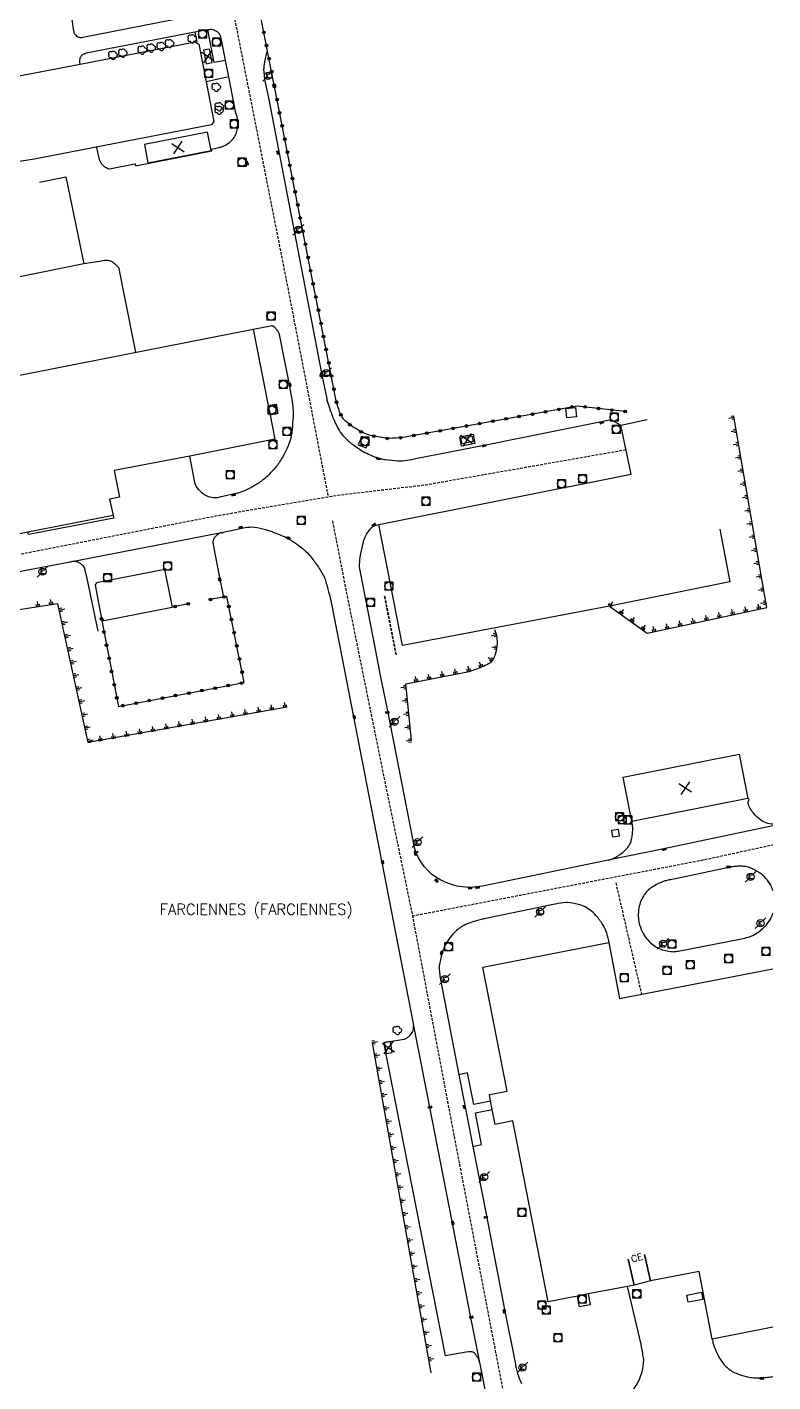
# Model space of a CAD drawing. Header units: millimetres. Extents: x 160999 to 162000, y 126000 to 127000.
# Drawn here: x 161860.9 to 162000, y 126425.9 to 126678.4 of the extents above; entities that cross this region are included whole.
import ezdxf
from ezdxf.enums import TextEntityAlignment as Align

# ---------------------------------------------------------------- set-up
doc = ezdxf.new("R2010")
doc.units = ezdxf.units.MM
doc.linetypes.add('DASHED', pattern=[0.75, 0.5, -0.25])
doc.layers.get('0').update_dxf_attribs({"linetype": 'CONTINUOUS'})
for name, color, linetype in [('W0001', 6, 'DASHED'), ('W0008', 7, 'CONTINUOUS'), ('W0017', 7, 'CONTINUOUS'), ('W0100', 7, 'CONTINUOUS'), ('W0112', 1, 'DASHED'), ('W0211', 2, 'CONTINUOUS'), ('W0300', 7, 'CONTINUOUS'), ('W0322', 7, 'CONTINUOUS'), ('W0400', 7, 'CONTINUOUS'), ('W0420', 7, 'CONTINUOUS'), ('W0471', 7, 'CONTINUOUS'), ('W0980', 7, 'CONTINUOUS'), ('W0984', 7, 'CONTINUOUS'), ('W0991', 7, 'CONTINUOUS')]:
    doc.layers.add(name, color=color, linetype=linetype)
doc.styles.get("Standard").update_dxf_attribs({"font": 'romans.shx', "width": 0.85})

# ---------------------------------------------------------------- blocks, each defined once
blk = doc.blocks.new('T400')
for p, q in [((-0.15, 0.3), (0.15, 0.3)), ((-0.15, -0.25), (-0.15, 0.3)), ((-0.15, 0.15), (0.15, 0.15)), ((-0.15, 0), (0.15, 0)), ((0.15, 0.3), (0.15, -0.25)), ((-0.15, -0.15), (0.15, -0.15)), ((-0.15, -0.25), (-0.15, -0.3)), ((-0.15, -0.3), (0.15, -0.3)), ((0.15, -0.3), (0.15, -0.25))]:
    blk.add_line(p, q)
blk = doc.blocks.new('T471')
for p, q in [((-0.333334, 0.333334), (-0.333334, -0.333334)), ((-0.333334, 0.333334), (0.333334, 0.333334)), ((-0.333334, 0), (0, 0)), ((0.500001, 0.500001), (1.000002, 1.000002)), ((-0.500001, -0.500001), (-1.000002, -1.000002)), ((-0.333334, -0.333334), (0.333334, -0.333334))]:
    blk.add_line(p, q)
blk.add_ellipse((0, 0), major_axis=(0.471405, 0.471405), ratio=1, start_param=5.4977871438, end_param=11.780972451)
blk = doc.blocks.new('T420')
for p, q in [((0.75, 0.75), (-0.75, 0.75)), ((-0.75, 0.75), (-0.75, -0.75)), ((0.75, 0.75), (0.75, -0.75)), ((0.75, -0.75), (-0.75, -0.75))]:
    blk.add_line(p, q)
blk.add_ellipse((0, 0), major_axis=(-0.53, 0.53), ratio=1, start_param=3.926991, end_param=10.210176)
blk = doc.blocks.new('t211o')
at = {"color": 0, "linetype": 'Continuous'}
for p, q in [((-0.29, 0.5), (-0.29, 0)), ((0, 1), (0, 0)), ((0.29, 0.5), (0.29, 0))]:
    blk.add_line(p, q, dxfattribs=at)
blk = doc.blocks.new('t322o')
at = {"color": 0, "linetype": 'Continuous'}
for radius in [0.25, 0.15]:
    blk.add_circle((0, 0), radius, dxfattribs=at)
blk = doc.blocks.new('t991o')
at = {"color": 0, "linetype": 'Continuous'}
for p, q in [((-1, 1), (1, -1)), ((-1, -1), (1, 1))]:
    blk.add_line(p, q, dxfattribs=at)
blk = doc.blocks.new('T300')
for p, q in [((-0.8, 0.51), (-0.86, 0.34)), ((-0.86, 0.34), (-0.86, 0.17)), ((-0.86, 0.17), (-0.74, 0.06)), ((-0.69, 0.63), (-0.8, 0.51)), ((-0.8, -0.06), (-0.74, 0.06)), ((-0.74, 0.06), (-0.69, 0.11)), ((-0.57, 0.69), (-0.69, 0.63)), ((-0.46, 0.69), (-0.57, 0.69)), ((-0.29, 0.63), (-0.46, 0.69)), ((-0.29, 0.63), (-0.17, 0.74)), ((-0.23, 0.57), (-0.29, 0.63)), ((-0.17, 0.74), (-0.06, 0.8)), ((-0.06, 0.8), (0.06, 0.8)), ((0.06, 0.8), (0.23, 0.74)), ((0.23, 0.74), (0.34, 0.63)), ((0.34, 0.63), (0.4, 0.51)), ((0.46, 0.46), (0.34, 0.46)), ((0.4, 0.51), (0.4, 0.46)), ((0.57, 0.4), (0.46, 0.46)), ((0.57, 0.4), (0.69, 0.29)), ((0.69, 0.29), (0.74, 0.17)), ((0.74, 0.06), (0.69, -0.17)), ((0.74, 0.17), (0.74, 0.06)), ((-0.8, -0.17), (-0.8, -0.06)), ((-0.8, -0.23), (-0.8, -0.17)), ((-0.74, -0.34), (-0.8, -0.23)), ((-0.69, -0.4), (-0.74, -0.34)), ((-0.51, -0.46), (-0.69, -0.4)), ((-0.4, -0.46), (-0.51, -0.46)), ((-0.4, -0.46), (-0.34, -0.46)), ((-0.34, -0.46), (-0.34, -0.4)), ((-0.34, -0.51), (-0.34, -0.46)), ((-0.29, -0.63), (-0.34, -0.51)), ((-0.17, -0.74), (-0.29, -0.63)), ((-0.06, -0.8), (-0.17, -0.74)), ((0.06, -0.8), (-0.06, -0.8)), ((0.17, -0.74), (0.06, -0.8)), ((0.23, -0.69), (0.17, -0.74)), ((0.29, -0.46), (0.23, -0.46)), ((0.29, -0.63), (0.23, -0.69)), ((0.46, -0.4), (0.29, -0.46)), ((0.34, -0.51), (0.29, -0.63)), ((0.34, -0.51), (0.34, -0.46)), ((0.57, -0.34), (0.46, -0.4)), ((0.63, -0.29), (0.57, -0.34)), ((0.69, -0.17), (0.63, -0.29))]:
    blk.add_line(p, q)

msp = doc.modelspace()

# ---------------------------------------------------------------- linework, layer by layer
at = {"layer": 'W0001', "flags": 128}
for points in [[(161873.04, 126817.61), (161878.72, 126786.36), (161881.98, 126771.24), (161893.96, 126708.55), (161909.58, 126629.54), (161917.05, 126590.89)], [(161831.81, 126574.81), (161843.81, 126577.09), (161878.21, 126583.84), (161896.35, 126587.37), (161918.56, 126591.15), (161935.25, 126593.12), (161972.61, 126599.67)], [(161917.86, 126586.38), (161920.55, 126572.57), (161927.73, 126537.23), (161932.76, 126512.83), (161940.3, 126472.92), (161949.81, 126423.42), (161953.58, 126404.33), (161956.09, 126390.16), (161957.57, 126381.05), (161958.09, 126374.57), (161957.74, 126369.02), (161956.84, 126362.49), (161954.82, 126355.34), (161951.97, 126347.49), (161948.21, 126341), (161945.36, 126337.39), (161940.57, 126331.69), (161933.9, 126326), (161925.63, 126321.07), (161915.14, 126316.62), (161900.95, 126314.17), (161821.62, 126298.03), (161748.6, 126283.98), (161739.01, 126281.96), (161733.94, 126280.23), (161730.67, 126277.87), (161728.8, 126275.23), (161727.69, 126271.48), (161727.2, 126267.1), (161728.51, 126258.94), (161731.78, 126240.33), (161735.67, 126222.79)], [(161932.77, 126512.76), (161986.92, 126523.18), (162000, 126526.02)], [(161970.69, 126518.93), (161975.49, 126498.14)]]:
    msp.add_lwpolyline(points, dxfattribs=at)
at = {"layer": 'W0008', "flags": 128}
for points in [[(161869.17, 126680.34), (161869.51, 126678.04, 0.010656), (161869.6, 126677.51, 0.062922), (161869.63, 126677.42, 0.055815), (161869.82, 126677.11, 0.043119), (161870.15, 126676.75, 0.136335), (161870.62, 126676.52, 0.104348), (161871.29, 126676.53), (161893.23, 126680.82)], [(161873.87, 126655.96), (161874.22, 126654.23), (161874.28, 126654.01, 0.035894), (161874.33, 126653.88, -0.035894), (161874.38, 126653.74), (161874.74, 126653, 0.057466), (161875.21, 126652.53, 0.057466), (161875.78, 126652.18, 0.021407), (161876.19, 126652.02, 0.137138), (161876.25, 126652.01), (161881, 126652.95), (161881.06, 126652.92), (161881.12, 126652.55), (161895.34, 126655.35), (161895.29, 126655.69), (161896.67, 126656.01), (161896.87, 126656.04, 0.049639), (161897.49, 126656.21, 0.05292), (161898.03, 126656.48, 0.056319), (161899.21, 126657.46, 0.085473), (161899.79, 126658.29, 0.05183), (161900.12, 126659.28, 0.061815), (161900.21, 126660.16, 0.025766), (161900.13, 126661.31, 0.037752), (161899.97, 126662.08, 0.042091), (161899.9, 126662.25, -0.06346), (161899.87, 126662.36), (161898.55, 126669.16), (161897.94, 126672.2), (161897.32, 126675.41), (161897.12, 126676.32, 0.085298), (161896.78, 126677.14, 0.125341), (161896.34, 126677.57, 0.049016), (161895.6, 126677.89, 0.077561), (161895.09, 126677.98, 0.040377), (161895.03, 126677.98, 0.006307), (161894.65, 126677.91), (161892.2, 126677.48), (161871.96, 126673.54), (161871.71, 126673.45, 0.046985), (161871.22, 126673.24, 0.099707), (161871.02, 126673.07, 0.089457), (161870.72, 126672.5, 0.105023), (161870.67, 126671.96, 0.059281), (161870.71, 126671.76, 0.045392), (161870.82, 126671.52)], [(161905.69, 126674.04, 0.006277), (161905.54, 126673.55, 0.015998), (161905.49, 126673.36, 0.01358), (161905.27, 126672.26, 0.009963), (161905.04, 126670.76, 0.047851), (161905.03, 126670.44, 0.012874), (161905.13, 126669.27), (161905.2, 126668.67), (161905.91, 126665.26), (161915.86, 126613.63), (161916.78, 126609.11, 0.003059), (161916.81, 126608.94, 0.012719), (161916.82, 126608.9, 0.012154), (161916.93, 126608.54, 0.003143), (161917.4, 126607.13, 0.023692), (161918.23, 126604.99, 0.028111), (161919.11, 126603.27, 0.056229), (161920.04, 126602.04, 0.042173), (161921.57, 126600.67, 0.021134), (161923, 126599.69, 0.02586), (161924.24, 126599, 0.021883), (161925.6, 126598.4, 0.02481), (161926.85, 126597.98, 0.035246), (161927.71, 126597.81, 0.013365), (161930.02, 126597.57, 0.046197), (161930.92, 126597.59, 0.024331), (161932.61, 126597.85), (161933.32, 126598), (161946.15, 126600.52), (161968.04, 126604.88), (161969.79, 126605.26), (161971.66, 126604.24)], [(161903.09, 126622.14), (161906, 126622.71), (161906.47, 126622.78, -0.163752), (161906.74, 126622.74, -0.087687), (161907.12, 126622.43, -0.027167), (161907.5, 126621.96, -0.029048), (161907.8, 126621.49, -0.021312), (161907.92, 126621.24, -0.057171), (161907.95, 126621.14), (161909.76, 126611.79), (161910.23, 126609.29), (161910.38, 126608.29, -0.022934), (161910.51, 126606.99, -0.025834), (161910.51, 126605.83, -0.010016), (161910.33, 126603.35, -0.023855), (161910.19, 126602.32, -0.044748), (161909.78, 126600.88, -0.029544), (161908.85, 126598.81, -0.033955), (161907.74, 126597, -0.035886), (161906.45, 126595.45, -0.03559), (161904.81, 126593.95, -0.039151), (161903.13, 126592.83, -0.022348), (161901.56, 126592.04, -0.028452), (161900.28, 126591.56, -0.03855), (161900.07, 126591.51, 0.016838), (161899.58, 126591.41), (161897.4, 126590.93), (161897.05, 126590.84, -0.014558), (161896.22, 126590.67, -0.060129), (161896.02, 126590.65, -0.071865), (161894.65, 126590.93, -0.08793), (161893.66, 126591.5, -0.042515), (161892.89, 126592.26, -0.050977), (161892.38, 126593.01, -0.029054), (161892.23, 126593.33, -0.050787), (161892.17, 126593.53), (161891.26, 126598.46)], [(161859.06, 126576.86), (161868.94, 126578.74), (161897.47, 126584.28), (161901.6, 126585.13, -0.074296), (161903.29, 126585.22, -0.058472), (161905.4, 126584.77, -0.014364), (161908.38, 126583.67, -0.033044), (161909.62, 126583.06, -0.019305), (161911.13, 126582.13, -0.026396), (161912.17, 126581.35, -0.036592), (161913.49, 126580.06, -0.029738), (161914.89, 126578.27, -0.024426), (161916.18, 126576.21, -0.0576), (161916.57, 126575.26, -0.003982), (161916.86, 126574.22, -0.001918), (161917.43, 126572.05, -0.001991), (161917.62, 126571.34, -0.013866), (161917.64, 126571.24), (161919.62, 126561.02), (161925.94, 126528.42), (161926.98, 126523.02), (161932.9, 126492.72), (161932.98, 126492.24), (161935.91, 126477.42), (161940.1, 126455.8), (161943.51, 126438.2), (161945.28, 126429.54), (161951.37, 126398.68)], [(162000, 126529.52), (161979.68, 126525.27), (161969.3, 126523.17), (161945.81, 126518.31), (161945.31, 126518.22, -0.188936), (161937.15, 126519.97, -0.206873), (161932.96, 126526.39, -0.020765), (161932.91, 126526.8, 0.026537), (161932.86, 126527.13), (161928.18, 126550.98), (161926.85, 126557.59), (161925.96, 126562.18), (161923.07, 126576.83), (161922.97, 126577.38, -0.058402), (161922.92, 126578.27, -0.030083), (161923.12, 126579.99, -0.011414), (161923.57, 126582.2, -0.030546), (161923.81, 126583.02, -0.050621), (161924.23, 126583.9, -0.040044), (161924.95, 126584.9, -0.058794), (161925.4, 126585.32, -0.087205), (161925.78, 126585.5), (161926.48, 126585.7)], [(162000, 126517.48, 0.048278), (161999.59, 126518.46, 0.061622), (161998.71, 126519.73, 0.060753), (161997.52, 126520.76, 0.048762), (161995.72, 126521.73, 0.087777), (161994.6, 126521.99, 0.013718), (161993.78, 126522, 0.015605), (161993.05, 126521.98, 0.019062), (161992.77, 126521.95, 0.011253), (161992.31, 126521.87), (161981.55, 126519.6), (161981.11, 126519.53, 0.024112), (161980.19, 126519.35, 0.032618), (161979.53, 126519.15, 0.024059), (161978.57, 126518.72, 0.020902), (161977.51, 126518.13, 0.120233), (161975.85, 126516.45, 0.104646), (161974.96, 126513.89, 0.046561), (161974.91, 126512.28, 0.060326), (161975.14, 126511.06, 0.049134), (161975.82, 126509.45, 0.059597), (161976.65, 126508.28, 0.047647), (161977.76, 126507.27, 0.058803), (161978.81, 126506.66, 0.04397), (161979.95, 126506.28, 0.040325), (161981.23, 126506.09, 0.045947), (161981.57, 126506.09, 0.019202), (161982.36, 126506.21), (161994.15, 126508.47), (161994.72, 126508.62, 0.025286), (161996.09, 126509.05, 0.053963), (161996.7, 126509.35, 0.052563), (161998.53, 126510.81, 0.074135), (161999.53, 126512.15, 0.051435), (162000, 126513.29, 0.051435)], [(161969.43, 126507.77, 0.006121), (161969.4, 126508.02, 0.014789), (161969.38, 126508.13, 0.015279), (161969.27, 126508.6, 0.007917), (161969.02, 126509.51, 0.059067), (161968.45, 126510.82, 0.03938), (161967.23, 126512.59, 0.051204), (161966.22, 126513.59, 0.048391), (161964.98, 126514.42, 0.06061), (161963.73, 126514.9, 0.038021), (161961.63, 126515.26, 0.062643), (161961.43, 126515.25, -0.006146), (161959.47, 126514.97), (161959.04, 126514.91), (161946.75, 126512.33, -0.010446), (161946.22, 126512.22, 0.018363), (161945.91, 126512.16, 0.010756), (161944.88, 126511.89, 0.008267), (161943.55, 126511.48, 0.073078), (161941.66, 126510.54, 0.070266), (161940.06, 126509.05, 0.047371), (161939.02, 126507.5, 0.047537), (161938.3, 126505.78, 0.015139), (161938.12, 126505.14, 0.008709), (161937.86, 126504, 0.066037), (161937.77, 126502.86, 0.033098), (161938.04, 126500.61), (161938.12, 126500.22), (161941.41, 126483.13), (161942.53, 126477.5), (161944.04, 126469.79), (161946.56, 126456.82), (161949.97, 126439.4), (161951.97, 126429.17, 0.00477), (161952.02, 126428.91, 0.01288), (161952.03, 126428.81, 0.010063), (161952.11, 126428.48, 0.003228), (161952.39, 126427.47, 0.048495), (161953.12, 126425.58, 0.037144)], [(161973.49, 126423.89, 0.067716), (161974.97, 126426.1, 0.052977), (161975.59, 126427.81, 0.044007), (161975.93, 126429.96, 0.060886), (161975.93, 126430.07, 0.002654), (161975.49, 126432.46), (161975.4, 126432.93), (161972.87, 126443.68)], [(161988.67, 126433.87, 0.017401), (161988.88, 126432.97, 0.027846), (161989.05, 126432.43, 0.024632), (161989.72, 126430.93, 0.029898), (161990.4, 126429.76, 0.084266), (161991.78, 126428.29, 0.081603), (161993.61, 126427.32, 0.029121), (161995.52, 126426.8, 0.045981), (161996.77, 126426.66, 0.004386), (161997.65, 126426.65, 0.016401), (161997.88, 126426.66, 0.013353), (161999.05, 126426.76, 0.005153), (162000, 126426.88, 0.005153)]]:
    msp.add_lwpolyline(points, format="xyb", dxfattribs=at)
msp.add_lwpolyline([(161876.96, 126587.41), (161877.11, 126586.92), (161861.15, 126583.83), (161861.08, 126584.26)], dxfattribs=at)
at = {"layer": 'W0017', "flags": 128}
for points in [[(161892.2, 126677.48), (161892.55, 126675.7)], [(161897.94, 126672.2), (161895.83, 126671.81), (161894.65, 126677.91)], [(161898.55, 126669.16), (161894.32, 126668.23)], [(161905.87, 126607.92), (161907.34, 126608.12), (161907.69, 126606.38), (161906.23, 126606.07)], [(161947.32, 126478.22), (161944.22, 126477.62), (161943.07, 126483.48), (161941.41, 126483.13)], [(161944.04, 126469.79), (161945.65, 126470.17), (161944.52, 126476.03), (161947.65, 126476.66)], [(161965.54, 126442.29), (161965.9, 126440.27), (161963.93, 126439.86), (161963.53, 126441.88)]]:
    msp.add_lwpolyline(points, dxfattribs=at)
for points in [[(161881.18, 126617.82), (161878.1, 126633.38, 0.107931), (161878.07, 126633.46, 0.023744), (161877.83, 126633.75, 0.043887), (161877.39, 126634.18, 0.028893), (161876.63, 126634.71, 0.118614), (161876.05, 126634.91, 0.07063), (161875.02, 126634.85), (161874.42, 126634.73), (161871.48, 126634.29)], [(161897.56, 126572.45), (161896.93, 126575.54), (161895.76, 126581.63), (161895.66, 126582.02, -0.124927), (161895.66, 126582.76, -0.119769), (161896.01, 126583.43, -0.048627), (161896.59, 126583.97, -0.079687), (161897.01, 126584.2, -0.219585), (161897.36, 126584.17, 0.731199), (161897.47, 126584.28)], [(161868.94, 126578.74, -0.072729), (161869.62, 126578.87, -0.095055), (161870.15, 126578.8, -0.060421), (161870.78, 126578.49, -0.061748), (161871.31, 126578.04, -0.090417), (161871.52, 126577.71, -0.045309), (161871.75, 126576.97), (161872.03, 126575.62), (161874.08, 126565.83)], [(162000, 126529.84, -0.021322), (161999.42, 126529.91, -0.095083), (161998.13, 126530.37, -0.071591), (161996.71, 126531.51, -0.048034), (161995.92, 126532.54, -0.057065), (161995.44, 126533.54, -0.22714), (161995.53, 126534.31, 0.657634), (161995.32, 126534.61)], [(161969.3, 126523.17, 0.018519), (161969.83, 126523.3, 0.03638), (161970.09, 126523.4, 0.02528), (161970.87, 126523.81, 0.021307), (161971.74, 126524.38, 0.054982), (161972.75, 126525.29, 0.069174), (161973.35, 126526.18, 0.061032), (161973.58, 126526.85, 0.026401), (161973.84, 126528.44, 0.043932), (161973.85, 126529.25, 0.031744), (161973.7, 126530.34)], [(161945.28, 126429.54, 0.028155), (161945.19, 126429.92, 0.036044), (161945.08, 126430.2, 0.044978), (161944.75, 126430.77, 0.047353), (161944.34, 126431.25, 0.136057), (161943.9, 126431.48, 0.101942), (161943.25, 126431.49), (161942.78, 126431.41), (161938.96, 126430.74), (161927.45, 126489.15), (161931.19, 126489.76, 0.064838), (161931.4, 126489.83, 0.037738), (161931.73, 126490.01, 0.05069), (161932.22, 126490.4, 0.040737), (161932.74, 126490.99, 0.109987), (161932.94, 126491.46, 0.071424), (161932.98, 126492.24)]]:
    msp.add_lwpolyline(points, format="xyb", dxfattribs=at)
for points in [[(161963.35, 126605.76), (161961.54, 126605.59), (161961.37, 126607.34), (161963.19, 126607.52)], [(161941.93, 126600.33), (161941.61, 126602.07), (161944.07, 126602.53), (161944.39, 126600.78)], [(161922.68, 126600.59), (161924.16, 126599.97), (161924.79, 126601.47), (161923.32, 126602.09)], [(161969.91, 126528.67), (161970.09, 126527.49), (161971.41, 126527.68), (161971.23, 126528.87)], [(161984.19, 126440.73), (161983.94, 126442.09), (161986.71, 126442.61), (161986.96, 126441.24)]]:
    msp.add_lwpolyline(points, close=True, dxfattribs=at)
at = {"layer": 'W0100', "flags": 128}
for points in [[(161859.44, 126653.35), (161856.13, 126668.67), (161857.12, 126668.88), (161870.82, 126671.52), (161892.28, 126675.66), (161892.92, 126675.22), (161894.32, 126668.23), (161895.74, 126660.83), (161895.31, 126660.19), (161863.21, 126653.97), (161862.32, 126653.82)], [(161894.31, 126671.57), (161895.42, 126671.8), (161894.91, 126674.34), (161893.79, 126674.12)], [(161882.79, 126656.53), (161883.46, 126653.1), (161895.24, 126655.4), (161894.57, 126658.84)], [(161943.85, 126602.23), (161944.07, 126601.21), (161942.03, 126600.77), (161941.81, 126601.8)], [(161993.69, 126542.9), (161995.32, 126534.61), (161973.7, 126530.34), (161972.06, 126538.64)], [(161927.9, 126487.08), (161929.02, 126487.28), (161928.66, 126489.33), (161927.53, 126489.13)], [(161974.12, 126443.92), (161973, 126448.79)]]:
    msp.add_lwpolyline(points, close=True, dxfattribs=at)
for points in [[(161863.24, 126649.53), (161868.14, 126650.54), (161871.48, 126634.29), (161850.32, 126630.02)], [(161853.75, 126612.41), (161878.43, 126617.28), (161903.09, 126622.14), (161905.87, 126607.92), (161906.23, 126606.07), (161907.11, 126601.59), (161891.26, 126598.46), (161877.18, 126595.75), (161878.12, 126590.79), (161876.31, 126590.43), (161876.96, 126587.41), (161861.08, 126584.26), (161846.71, 126581.47)], [(161990.13, 126584.83), (161991.97, 126575), (161969.5, 126570.5), (161930.9, 126563.16), (161926.48, 126585.7), (161973.57, 126595.08), (161971.66, 126604.24), (161976.56, 126605.26)], [(161888.04, 126570.32), (161886.61, 126577.34), (161873.88, 126574.86), (161873.58, 126574.38), (161874.76, 126568.13), (161875.26, 126567.8), (161887.99, 126570.28)], [(162000, 126436.08), (161988.67, 126433.87), (161986.24, 126446.5), (161977.17, 126444.74), (161976.04, 126449.61), (161977.17, 126444.74), (161974.12, 126443.92), (161972.87, 126443.68), (161965.54, 126442.29), (161963.53, 126441.88), (161958.08, 126440.83), (161951.5, 126474.58), (161948.2, 126473.9), (161947.65, 126476.66), (161947.32, 126478.22), (161947.12, 126479.45), (161950.44, 126480.07), (161945.92, 126503.2), (161969.43, 126507.77), (161971.42, 126497.35), (162000, 126502.89)]]:
    msp.add_lwpolyline(points, dxfattribs=at)
at = {"layer": 'W0112'}
for points in [[(161927.67, 126572.28), (161927.59, 126572.27)], [(161929.79, 126561.5), (161929.71, 126561.48)]]:
    msp.add_lwpolyline(points, dxfattribs=at)
at = {"layer": 'W0112', "flags": 128}
for points in [[(161929.71, 126561.48), (161927.59, 126572.27)], [(161929.79, 126561.5), (161927.67, 126572.28)]]:
    msp.add_lwpolyline(points, dxfattribs=at)
at = {"layer": 'W0211', "flags": 128}
for points in [[(161969.5, 126570.5), (161976.58, 126565.43), (161998.87, 126570.23), (161997.83, 126576.26), (161992.73, 126605.82)], [(161909.03, 126551.58), (161872.29, 126545.09), (161866.67, 126570.9), (161827.98, 126564.93), (161834.39, 126524.39), (161792.97, 126518.01)], [(161925.26, 126489.11), (161936.19, 126427.61)]]:
    msp.add_lwpolyline(points, dxfattribs=at)
msp.add_lwpolyline([(161932.58, 126545.48), (161931.56, 126556), (161943.35, 126558.33), (161944.77, 126558.83, 0.036583), (161947.27, 126559.93, 0.145798), (161947.77, 126560.42, 0.056851), (161948.35, 126561.82, 0.052858), (161948.63, 126563.42, 0.062707), (161948.56, 126564.66, 0.053115), (161948.14, 126566.05)], format="xyb", dxfattribs=at)
at = {"layer": 'W0322', "flags": 128}
for points in [[(161907, 126667.63), (161902.63, 126689.82), (161900.04, 126703.12), (161893.08, 126738.89), (161886.66, 126771.81)], [(161874.76, 126568.13), (161877.96, 126551.78), (161901.42, 126556.26), (161898.16, 126572.31), (161895.01, 126571.7)], [(161890.98, 126570.93), (161888.04, 126570.32)]]:
    msp.add_lwpolyline(points, dxfattribs=at)
msp.add_lwpolyline([(161972.46, 126606.77), (161963.51, 126607.79), (161931.04, 126601.94), (161930.76, 126601.91, -0.010009), (161928.59, 126601.75, -0.044439), (161928.1, 126601.77, -0.020423), (161925.28, 126602.23, -0.047376), (161924.1, 126602.6, -0.029258), (161922.76, 126603.25, -0.02701), (161921.4, 126604.11, -0.025706), (161920.32, 126604.97, -0.051081), (161919.84, 126605.48, -0.060445), (161919.38, 126606.29, -0.028949), (161918.72, 126608.12, -0.015748), (161918.66, 126608.33, -0.007611), (161918.57, 126608.77), (161906.97, 126667.66)], format="xyb", dxfattribs=at)

# ---------------------------------------------------------------- block references
at = {"layer": 'W0211'}
for p, rotation in [((161992.76, 126605.7), 99.7763330328401), ((161993.18, 126603.23), 99.7763330328401), ((161993.6, 126600.77), 99.7763330328401), ((161994.03, 126598.31), 99.7763330328401), ((161994.45, 126595.84), 99.7763330328401), ((161994.88, 126593.38), 99.7763330328401), ((161995.3, 126590.91), 99.7763330328401), ((161995.73, 126588.45), 99.7763330328401), ((161996.15, 126585.99), 99.7763330328401), ((161996.58, 126583.52), 99.7763330328401), ((161997, 126581.06), 99.7763330328401), ((161997.43, 126578.6), 99.7763330328401), ((161997.85, 126576.13), 99.77633303284684), ((161998.27, 126573.67), 99.77633303284684), ((161862.93, 126570.35), 8.803460948245371), ((161865.4, 126570.73), 8.803460948245371), ((161866.96, 126569.71), 282.2242237247477), ((161969.5, 126570.5), 324.3510514787927), ((161971.53, 126569.04), 324.3510514787927), ((161992.51, 126568.86), 12.15521006446276), ((161994.95, 126569.38), 12.15521006446276), ((161997.39, 126569.91), 12.15521006446276), ((161998.7, 126571.2), 99.77633303284684), ((161867.49, 126567.27), 282.2242237247477), ((161973.57, 126567.59), 324.3510514787927), ((161975.6, 126566.13), 324.3510514787927), ((161980.29, 126566.22), 12.15521006446276), ((161982.73, 126566.75), 12.15521006446276), ((161985.17, 126567.28), 12.15521006446276), ((161987.62, 126567.8), 12.15521006446276), ((161990.06, 126568.33), 12.15521006446276), ((161868.02, 126564.83), 282.2242237247477), ((161948.43, 126565.22), 105.3043822846746), ((161977.84, 126565.7), 12.15521006446276), ((161868.55, 126562.38), 282.2242237247477), ((161948.55, 126562.74), 81.05485077835732), ((161869.07, 126559.94), 282.2242237247477), ((161945.62, 126559.16), 22.23099963627855), ((161947.75, 126560.39), 59.62278368501991), ((161869.6, 126557.5), 282.2242237247477), ((161933.46, 126556.38), 11.17103672097815), ((161935.91, 126556.86), 11.17103672097815), ((161938.36, 126557.35), 11.17103672097815), ((161940.81, 126557.83), 11.17103672097815), ((161943.27, 126558.31), 11.17103672097815), ((161870.13, 126555.05), 282.2242237247477), ((161931.62, 126555.44), 95.52978546348673), ((161870.66, 126552.61), 282.2242237247477), ((161906.57, 126551.13), 10.30023395197109), ((161909.03, 126551.57), 10.30023395197109), ((161931.86, 126552.95), 95.52978546348673), ((161871.19, 126550.17), 282.2242237247477), ((161891.81, 126548.45), 10.30023395197109), ((161894.27, 126548.89), 10.30023395197109), ((161896.73, 126549.34), 10.30023395197109), ((161899.19, 126549.79), 10.30023395197109), ((161901.65, 126550.23), 10.30023395197109), ((161904.11, 126550.68), 10.30023395197109), ((161932.1, 126550.46), 95.52978546348673), ((161871.72, 126547.72), 282.2242237247477), ((161879.51, 126546.21), 10.30023395197109), ((161881.97, 126546.66), 10.30023395197109), ((161884.43, 126547.1), 10.30023395197109), ((161886.89, 126547.55), 10.30023395197109), ((161889.35, 126548), 10.30023395197109), ((161932.34, 126547.97), 95.52978546348673), ((161872.25, 126545.28), 282.2242237247477), ((161874.59, 126545.32), 10.30023395197109), ((161877.05, 126545.76), 10.30023395197109), ((161932.58, 126545.48), 95.52978546348673), ((161925.26, 126489.11), 280.0772769435133), ((161925.7, 126486.65), 280.0772769435133), ((161926.14, 126484.19), 280.0772769435133), ((161926.58, 126481.73), 280.0772769435133), ((161927.01, 126479.27), 280.0772769435133), ((161927.45, 126476.81), 280.0772769435133), ((161927.89, 126474.34), 280.0772769435133), ((161928.33, 126471.88), 280.0772769435133), ((161928.76, 126469.42), 280.0772769435133), ((161929.2, 126466.96), 280.0772769435133), ((161929.64, 126464.5), 280.0772769435133), ((161930.08, 126462.04), 280.0772769435133), ((161930.51, 126459.58), 280.0772769435133), ((161930.95, 126457.11), 280.0772769435133), ((161931.39, 126454.65), 280.0772769435133), ((161931.83, 126452.19), 280.0772769435133), ((161932.26, 126449.73), 280.0772769435133), ((161932.7, 126447.27), 280.0772769435133), ((161933.14, 126444.81), 280.0772769435133), ((161933.57, 126442.35), 280.0772769435133), ((161934.01, 126439.88), 280.0772769435133), ((161934.45, 126437.42), 280.0772769435133), ((161934.89, 126434.96), 280.0772769435133), ((161935.32, 126432.5), 280.0772769435133), ((161935.76, 126430.04), 280.0772769435133)]:
    msp.add_blockref('t211o', p, dxfattribs=dict(at, rotation=rotation))
at = {"layer": 'W0300'}
for p in [(161887.51, 126675.34), (161891.73, 126676.23), (161876.97, 126673.16), (161878.8, 126673.55), (161882.41, 126674.12), (161884.08, 126674.52), (161885.97, 126674.82), (161896.22, 126667.19), (161896.76, 126662.91), (161896.78, 126663.55), (161929.98, 126491.39)]:
    msp.add_blockref('T300', p, dxfattribs=at)
at = {"layer": 'W0322'}
for p, rotation in [((161905.07, 126677.44), 101.1357907656757), ((161905.55, 126674.99), 101.1357907656757), ((161906.04, 126672.54), 101.1357907656757), ((161906.52, 126670.08), 101.1357907656757), ((161907, 126667.63), 101.1357907656757), ((161907.03, 126667.36), 101.1369466360447), ((161907.52, 126664.91), 101.1369466360447), ((161908, 126662.46), 101.1369466360447), ((161908.48, 126660.01), 101.1369466360447), ((161908.96, 126657.55), 101.1369466360447), ((161909.45, 126655.1), 101.1369466360447), ((161909.93, 126652.65), 101.1369466360447), ((161910.41, 126650.19), 101.1369466360447), ((161910.9, 126647.74), 101.1369466360447), ((161911.38, 126645.29), 101.1369466360447), ((161911.86, 126642.84), 101.1369466360447), ((161912.34, 126640.38), 101.1369466360447), ((161912.83, 126637.93), 101.1369466360447), ((161913.31, 126635.48), 101.1369466360447), ((161913.79, 126633.02), 101.1369466360447), ((161914.28, 126630.57), 101.1369466360447), ((161914.76, 126628.12), 101.1369466360447), ((161915.24, 126625.67), 101.1369466360447), ((161915.73, 126623.21), 101.1369466360447), ((161916.21, 126620.76), 101.1369466360447), ((161916.69, 126618.31), 101.1369466360447), ((161917.17, 126615.85), 101.1369466360447), ((161917.66, 126613.4), 101.1369466360447), ((161918.14, 126610.95), 101.1369466360447), ((161918.63, 126608.5), 102.2205311662661), ((161962.53, 126607.62), 190.2178931633215), ((161965.01, 126607.62), 173.4759376062177), ((161967.49, 126607.34), 173.4759376062177), ((161919.44, 126606.14), 115.5274857164905), ((161947.77, 126604.96), 190.2178931633215), ((161950.23, 126605.4), 190.2178931633215), ((161952.69, 126605.84), 190.2178931633215), ((161955.15, 126606.29), 190.2178931633215), ((161957.61, 126606.73), 190.2178931633215), ((161960.07, 126607.17), 190.2178931633215), ((161969.98, 126607.05), 173.4759376062177), ((161972.46, 126606.77), 173.4759376062177), ((161921.12, 126604.32), 143.0632823082784), ((161923.23, 126603), 153.1469697487576), ((161925.58, 126602.17), 168.7944643222802), ((161933.01, 126602.3), 190.2178931633215), ((161935.47, 126602.74), 190.2178931633215), ((161937.93, 126603.18), 190.2178931633215), ((161940.39, 126603.63), 190.2178931633215), ((161942.85, 126604.07), 190.2178931633215), ((161945.31, 126604.51), 190.2178931633215), ((161928.05, 126601.77), 172.8895610858247), ((161930.54, 126601.89), 185.2108258699139), ((161897.59, 126572.2), 191.0594159152506), ((161888.53, 126570.42), 191.6877605059201), ((161890.98, 126570.93), 191.6877605059201), ((161895.13, 126571.72), 191.0594159152506), ((161898.54, 126570.44), 101.4567325399229), ((161874.76, 126568.13), 281.0662829056764), ((161899.04, 126567.99), 101.4567325399229), ((161875.24, 126565.67), 281.0662829056764), ((161899.54, 126565.54), 101.4567325399229), ((161875.72, 126563.22), 281.0662829056764), ((161900.03, 126563.09), 101.4567325399229), ((161876.2, 126560.77), 281.0662829056764), ((161900.53, 126560.64), 101.4567325399229), ((161876.68, 126558.31), 281.0662829056764), ((161901.03, 126558.19), 101.4567325399229), ((161877.16, 126555.86), 281.0662829056764), ((161891.07, 126554.29), 10.8056107346919), ((161893.52, 126554.75), 10.8056107346919), ((161895.98, 126555.22), 10.8056107346919), ((161898.44, 126555.69), 10.8056107346919), ((161900.89, 126556.16), 10.8056107346919), ((161877.64, 126553.41), 281.0662829056764), ((161878.79, 126551.94), 10.8056107346919), ((161881.25, 126552.41), 10.8056107346919), ((161883.7, 126552.88), 10.8056107346919), ((161886.16, 126553.35), 10.8056107346919), ((161888.61, 126553.82), 10.8056107346919)]:
    msp.add_blockref('t322o', p, dxfattribs=dict(at, rotation=rotation))
at = {"layer": 'W0400'}
for p, rotation in [((161901.84, 126653.08), 15.4896158094828), ((161901.91, 126653.03), 195.2744272762781), ((161907.72, 126655.04), 14.57300609400261), ((161915.75, 126613.6), 177.9105334854286), ((161909.9, 126611.78), 11.10699667668551), ((161968.05, 126604.7), 284.8349061640134), ((161946.12, 126600.39), 287.2032656374419), ((161926.37, 126597.99), 252.9783611202804), ((161899.39, 126591.22), 280.3577010223902), ((161900.79, 126585.18), 101.8758805109766), ((161925.62, 126585.63), 127.933701688367), ((161909.66, 126583.2), 61.73119685063948), ((161896.81, 126575.48), 193.7566646474104), ((161921.93, 126549.81), 11.00919314797979), ((161928.07, 126550.67), 275.2086714987294), ((161933.45, 126524.64), 280.8682488695956), ((161933.37, 126524.32), 191.3763737663016), ((161979.73, 126525.15), 288.7906905666132), ((161927.2, 126522.74), 11.05869961625815), ((161991.7, 126521.88), 270.4973467058451), ((161937.25, 126519.3), 225.0564232162957), ((161943.51, 126517.97), 268.3992321800895), ((161944.88, 126518.05), 279.2078081894801), ((161938.21, 126505.85), 163.3779036305905), ((161936.08, 126477.1), 93.18744591474733), ((161942.44, 126477.17), 11.06319297886438), ((161946.46, 126456.57), 276.6436259830244), ((161940.31, 126455.5), 11.15728990306846), ((161949.93, 126439.09), 1.193105107683898), ((161943.77, 126437.94), 102.9208134135683), ((161997.94, 126426.54), 90.22107586538196)]:
    msp.add_blockref('T400', p, dxfattribs=dict(at, rotation=rotation))
at = {"layer": 'W0420'}
for p in [(161893.61, 126677.12), (161896.21, 126675.62), (161894.75, 126669.78), (161898.63, 126663.86), (161899.53, 126660.36), (161900.99, 126653.23), (161900.99, 126653.22), (161906.4, 126624.54), (161906.41, 126624.53), (161908.68, 126611.78), (161906.58, 126607.05), (161970.4, 126605.72), (161909.37, 126603.03), (161970.79, 126603.44), (161906.74, 126600.59), (161923.91, 126601.21), (161898.78, 126594.97), (161964.48, 126594.23), (161960.57, 126593.31), (161935.29, 126590.03), (161912.02, 126586.43), (161887.12, 126577.97), (161875.89, 126575.79), (161928.35, 126574.2), (161924.95, 126571.19), (161971.4, 126531.21), (161971.87, 126530.64), (161972.94, 126530.63), (161939.48, 126506.97), (161981.15, 126507.48), (161998.7, 126506.13), (161984.56, 126503.63), (161991.72, 126504.78), (161972.26, 126501.21), (161980.25, 126502.57), (161953.18, 126457.48), (161956.91, 126440.22), (161964.43, 126441.29), (161974.59, 126442.28), (161957.73, 126439.29), (161959.89, 126434.11), (161944.74, 126426.77)]:
    msp.add_blockref('T420', p, dxfattribs=at)
at = {"layer": 'W0471'}
for p in [(161905.87, 126669.35), (161911.5, 126640.65), (161916.67, 126613.91), (161863.8, 126576.92), (161929.42, 126548.94), (161933.74, 126526.49), (161995.84, 126520.05), (161956.58, 126513.5), (161997.68, 126511.4), (161979.5, 126507.54), (161938.82, 126500.97), (161946.14, 126464.08), (161953.28, 126428.58)]:
    msp.add_blockref('T471', p, dxfattribs=at)
at = {"layer": 'W0991'}
for p, rotation in [((161894.61, 126672.97), 281.5170315228424), ((161889.05, 126655.96), 11.06381721165374), ((161928.28, 126488.21), 280.1468031710124)]:
    msp.add_blockref('t991o', p, dxfattribs=dict(at, rotation=rotation))
at = {"layer": 'W0991', "extrusion": (0, 0, -1)}
for p, rotation in [((-161942.93, 126601.5), 348.0343728173428), ((-161983.63, 126536.58), 348.8477651613026)]:
    msp.add_blockref('t991o', p, dxfattribs=dict(at, rotation=rotation))

# ---------------------------------------------------------------- texts
at = {"layer": 'W0980'}
msp.add_text('FARCIENNES (FARCIENNES)', height=2, dxfattribs=at).set_placement((161903.65, 126513.84), align=Align.MIDDLE)
at = {"layer": 'W0984'}
msp.add_text('CE', height=1.25, rotation=15.0593, dxfattribs=at).set_placement((161974.62, 126449.04), align=Align.MIDDLE)

doc.saveas('drawing.dxf')
